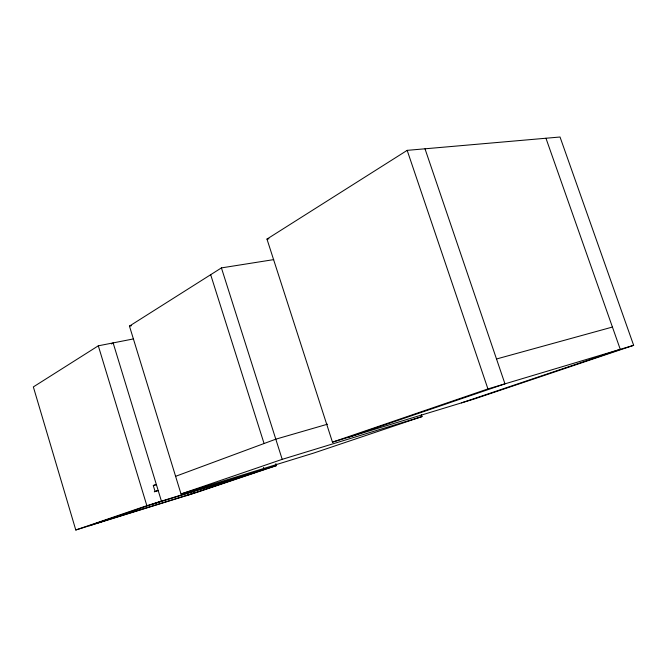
<?xml version="1.0" encoding="UTF-8"?>
<svg xmlns="http://www.w3.org/2000/svg" width="667" height="667" viewBox="0 0 667 667"><rect width="100%" height="100%" fill="white"/><g stroke="black" fill="none" stroke-linecap="round" stroke-linejoin="round"><path stroke-width="1" d="M133.442 338.919L98.307 345.814L33.35 386.918L75.78 529.99L197.999 492.029L276.505 465.591L275.88 463.615M421.369 414.699L422.003 416.6L313.723 453.06L181.024 493.972L129.456 326.096L221.427 267.901L273.703 259.621M266.967 239.086L407.178 150.358L560.03 137.01L633.65 345.331L474.746 398.841L332.466 442.146L266.967 239.086L268.951 238.803M111.456 343.947L113.132 342.905L161.431 501.159L89.403 525.754M175.596 476.321L275.796 439.178L327.505 424.195M153.46 485.601L156.353 484.534L153.252 485.451L155.061 491.396L158.162 490.462L154.294 491.854M75.78 529.99L146.857 505.661L276.505 465.591M181.024 493.972L282.199 459.346L422.003 416.6M332.466 442.146L487.936 388.936L633.65 345.331M348.808 437.168L504.969 383.842L424.996 148.799M186.218 495.689L264.107 469.426L263.482 467.434M461.439 402.885L620.268 349.333L545.956 138.244M153.16 503.985L255.228 472.419M96.148 523.453L193.555 493.213L192.996 491.404M496.506 358.988L612.423 327.055M129.456 326.096L131.491 325.721M407.178 150.358L487.936 388.936M221.427 267.901L282.199 459.346M210.68 274.704L264.065 443.522M98.307 345.814L146.857 505.661"/></g></svg>
